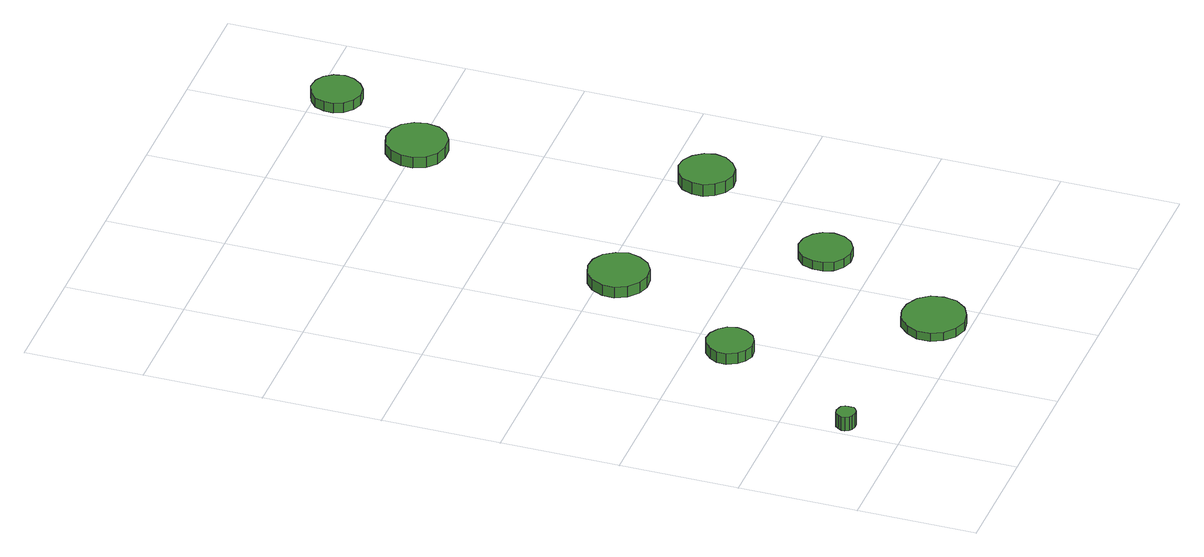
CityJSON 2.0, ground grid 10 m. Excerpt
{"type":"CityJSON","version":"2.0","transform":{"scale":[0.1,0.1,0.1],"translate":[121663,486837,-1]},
"CityObjects":{
"tree1":{"type":"SolitaryVegetationObject","attributes":{"function":"something"},"geometry":[{"type":"MultiSurface","lod":"1","boundaries":[[[0,1,2,3,4,5,6,7,8,9,10,11,12,13,14]],[[15,16,17,18,19,20,21,22,23,24,25,26,27,28,29]],[[0,29,28,1]],[[1,28,27,2]],[[2,27,26,3]],[[3,26,25,4]],[[4,25,24,5]],[[5,24,23,6]],[[6,23,22,7]],[[7,22,21,8]],[[8,21,20,9]],[[9,20,19,10]],[[10,19,18,11]],[[11,18,17,12]],[[12,17,16,13]],[[13,16,15,14]],[[14,15,29,0]]]}]},
"tree2":{"type":"SolitaryVegetationObject","attributes":{"function":"something"},"geometry":[{"type":"MultiSurface","lod":"1","boundaries":[[[30,31,32,33,34,35,36,37,38,39,40,41,42,43,44]],[[45,46,47,48,49,50,51,52,53,54,55,56,57,58,59]],[[30,59,58,31]],[[31,58,57,32]],[[32,57,56,33]],[[33,56,55,34]],[[34,55,54,35]],[[35,54,53,36]],[[36,53,52,37]],[[37,52,51,38]],[[38,51,50,39]],[[39,50,49,40]],[[40,49,48,41]],[[41,48,47,42]],[[42,47,46,43]],[[43,46,45,44]],[[44,45,59,30]]]}]},
"tree3":{"type":"SolitaryVegetationObject","attributes":{"function":"something"},"geometry":[{"type":"MultiSurface","lod":"1","boundaries":[[[60,61,62,63,64,65,66,67,68,69,70,71,72,73,74]],[[75,76,77,78,79,80,81,82,83,84,85,86,87,88,89]],[[60,89,88,61]],[[61,88,87,62]],[[62,87,86,63]],[[63,86,85,64]],[[64,85,84,65]],[[65,84,83,66]],[[66,83,82,67]],[[67,82,81,68]],[[68,81,80,69]],[[69,80,79,70]],[[70,79,78,71]],[[71,78,77,72]],[[72,77,76,73]],[[73,76,75,74]],[[74,75,89,60]]]}]},
"tree4":{"type":"SolitaryVegetationObject","attributes":{"function":"something"},"geometry":[{"type":"MultiSurface","lod":"1","boundaries":[[[90,91,92,93,94,95,96,97,98,99,100,101,102,103,104]],[[105,106,107,108,109,110,111,112,113,114,115,116,117,118,119]],[[90,119,118,91]],[[91,118,117,92]],[[92,117,116,93]],[[93,116,115,94]],[[94,115,114,95]],[[95,114,113,96]],[[96,113,112,97]],[[97,112,111,98]],[[98,111,110,99]],[[99,110,109,100]],[[100,109,108,101]],[[101,108,107,102]],[[102,107,106,103]],[[103,106,105,104]],[[104,105,119,90]]]}]},
"tree5":{"type":"SolitaryVegetationObject","attributes":{"function":"something"},"geometry":[{"type":"MultiSurface","lod":"1","boundaries":[[[120,121,122,123,124,125,126,127,128,129,130,131,132,133,134]],[[135,136,137,138,139,140,141,142,143,144,145,146,147,148,149]],[[120,149,148,121]],[[121,148,147,122]],[[122,147,146,123]],[[123,146,145,124]],[[124,145,144,125]],[[125,144,143,126]],[[126,143,142,127]],[[127,142,141,128]],[[128,141,140,129]],[[129,140,139,130]],[[130,139,138,131]],[[131,138,137,132]],[[132,137,136,133]],[[133,136,135,134]],[[134,135,149,120]]]}]},
"tree6":{"type":"SolitaryVegetationObject","attributes":{"function":"something"},"geometry":[{"type":"MultiSurface","lod":"1","boundaries":[[[150,151,152,153,154,155,156,157,158,159,160,161,162,163,164]],[[165,166,167,168,169,170,171,172,173,174,175,176,177,178,179]],[[150,179,178,151]],[[151,178,177,152]],[[152,177,176,153]],[[153,176,175,154]],[[154,175,174,155]],[[155,174,173,156]],[[156,173,172,157]],[[157,172,171,158]],[[158,171,170,159]],[[159,170,169,160]],[[160,169,168,161]],[[161,168,167,162]],[[162,167,166,163]],[[163,166,165,164]],[[164,165,179,150]]]}]},
"tree7":{"type":"SolitaryVegetationObject","attributes":{"function":"something"},"geometry":[{"type":"MultiSurface","lod":"1","boundaries":[[[180,181,182,183,184,185,186,187,188,189,190,191,192,193,194]],[[195,196,197,198,199,200,201,202,203,204,205,206,207,208,209]],[[180,209,208,181]],[[181,208,207,182]],[[182,207,206,183]],[[183,206,205,184]],[[184,205,204,185]],[[185,204,203,186]],[[186,203,202,187]],[[187,202,201,188]],[[188,201,200,189]],[[189,200,199,190]],[[190,199,198,191]],[[191,198,197,192]],[[192,197,196,193]],[[193,196,195,194]],[[194,195,209,180]]]}]},
"tree8":{"type":"SolitaryVegetationObject","attributes":{"function":"something"},"geometry":[{"type":"MultiSurface","lod":"1","boundaries":[[[210,211,212,213,214,215,216,217,218,219,220,221,222,223,224]],[[225,226,227,228,229,230,231,232,233,234,235,236,237,238,239]],[[210,239,238,211]],[[211,238,237,212]],[[212,237,236,213]],[[213,236,235,214]],[[214,235,234,215]],[[215,234,233,216]],[[216,233,232,217]],[[217,232,231,218]],[[218,231,230,219]],[[219,230,229,220]],[[220,229,228,221]],[[221,228,227,222]],[[222,227,226,223]],[[223,226,225,224]],[[224,225,239,210]]]}]}
},
"vertices":[
[20,48,20],[20,51,20],[18,54,20],[15,55,20],[12,56,20],[8,55,20],[6,52,20],[4,49,20],[4,46,20],[6,43,20],[8,41,20],[12,40,20],[15,40,20],[18,42,20],[20,44,20],[20,44,7],[18,42,7],[15,40,7],[12,40,7],[8,41,7],[6,43,7],[4,46,7],[4,49,7],[6,52,7],[8,55,7],[12,56,7],[15,55,7],[18,54,7],[20,51,7],[20,48,7],
[103,170,17],[101,178,17],[96,184,17],[89,188,17],[81,189,17],[74,187,17],[68,181,17],[64,174,17],[64,166,17],[68,158,17],[74,153,17],[81,150,17],[89,151,17],[96,155,17],[101,162,17],[101,162,7],[96,155,7],[89,151,7],[81,150,7],[74,153,7],[68,158,7],[64,166,7],[64,174,7],[68,181,7],[74,187,7],[81,189,7],[89,188,7],[96,184,7],[101,178,7],[103,170,7],
[199,29,16],[197,40,16],[190,49,16],[180,54,16],[170,55,16],[159,52,16],[151,44,16],[146,34,16],[146,23,16],[151,13,16],[159,6,16],[170,2,16],[180,4,16],[190,9,16],[197,18,16],[197,18,8],[190,9,8],[180,4,8],[170,2,8],[159,6,8],[151,13,8],[146,23,8],[146,34,8],[151,44,8],[159,52,8],[170,55,8],[180,54,8],[190,49,8],[197,40,8],[199,29,8],
[178,287,16],[175,297,16],[169,306,16],[160,311,16],[150,312,16],[140,309,16],[132,302,16],[127,292,16],[127,282,16],[132,272,16],[140,265,16],[150,262,16],[160,263,16],[169,268,16],[175,277,16],[175,277,6],[169,268,6],[160,263,6],[150,262,6],[140,265,6],[132,272,6],[127,282,6],[127,292,6],[132,302,6],[140,309,6],[150,312,6],[160,311,6],[169,306,6],[175,297,6],[178,287,6],
[259,142,15],[257,151,15],[252,158,15],[244,163,15],[235,164,15],[226,161,15],[219,155,15],[216,146,15],[216,137,15],[219,129,15],[226,123,15],[235,120,15],[244,121,15],[252,126,15],[257,133,15],[257,133,7],[252,126,7],[244,121,7],[235,120,7],[226,123,7],[219,129,7],[216,137,7],[216,146,7],[219,155,7],[226,161,7],[235,164,7],[244,163,7],[252,158,7],[257,151,7],[259,142,7],
[333,267,17],[331,276,17],[325,284,17],[317,289,17],[308,290,17],[299,287,17],[292,281,17],[288,272,17],[288,262,17],[292,254,17],[299,247,17],[308,244,17],[317,245,17],[325,250,17],[331,258,17],[331,258,6],[325,250,6],[317,245,6],[308,244,6],[299,247,6],[292,254,6],[288,262,6],[288,272,6],[292,281,6],[299,287,6],[308,290,6],[317,289,6],[325,284,6],[331,276,6],[333,267,6],
[302,499,16],[300,509,16],[294,518,16],[285,523,16],[274,524,16],[264,521,16],[256,514,16],[252,504,16],[252,494,16],[256,484,16],[264,477,16],[274,474,16],[285,475,16],[294,480,16],[300,488,16],[300,488,6],[294,480,6],[285,475,6],[274,474,6],[264,477,6],[256,484,6],[252,494,6],[252,504,6],[256,514,6],[264,521,6],[274,524,6],[285,523,6],[294,518,6],[300,509,6],[302,499,6],
[346,583,16],[344,592,16],[339,599,16],[332,603,16],[323,604,16],[315,601,16],[308,595,16],[305,587,16],[305,579,16],[308,571,16],[315,565,16],[323,562,16],[332,563,16],[339,568,16],[344,575,16],[344,575,7],[339,568,7],[332,563,7],[323,562,7],[315,565,7],[308,571,7],[305,579,7],[305,587,7],[308,595,7],[315,601,7],[323,604,7],[332,603,7],[339,599,7],[344,592,7],[346,583,7]
]}
